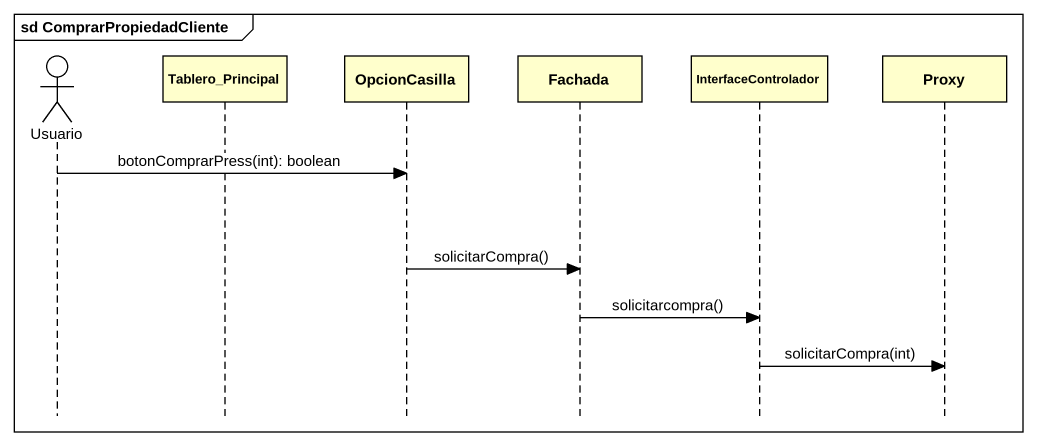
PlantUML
@startuml
mainframe sd ComprarPropiedadCliente
hide footbox
actor Usuario
participant Tablero_Principal
participant OpcionCasilla
participant Fachada
participant InterfaceControlador
participant Proxy

Usuario -> OpcionCasilla : botonComprarPress(int): boolean
OpcionCasilla -> Fachada : solicitarCompra()
Fachada -> InterfaceControlador : solicitarcompra()
InterfaceControlador -> Proxy : solicitarCompra(int)
@enduml
